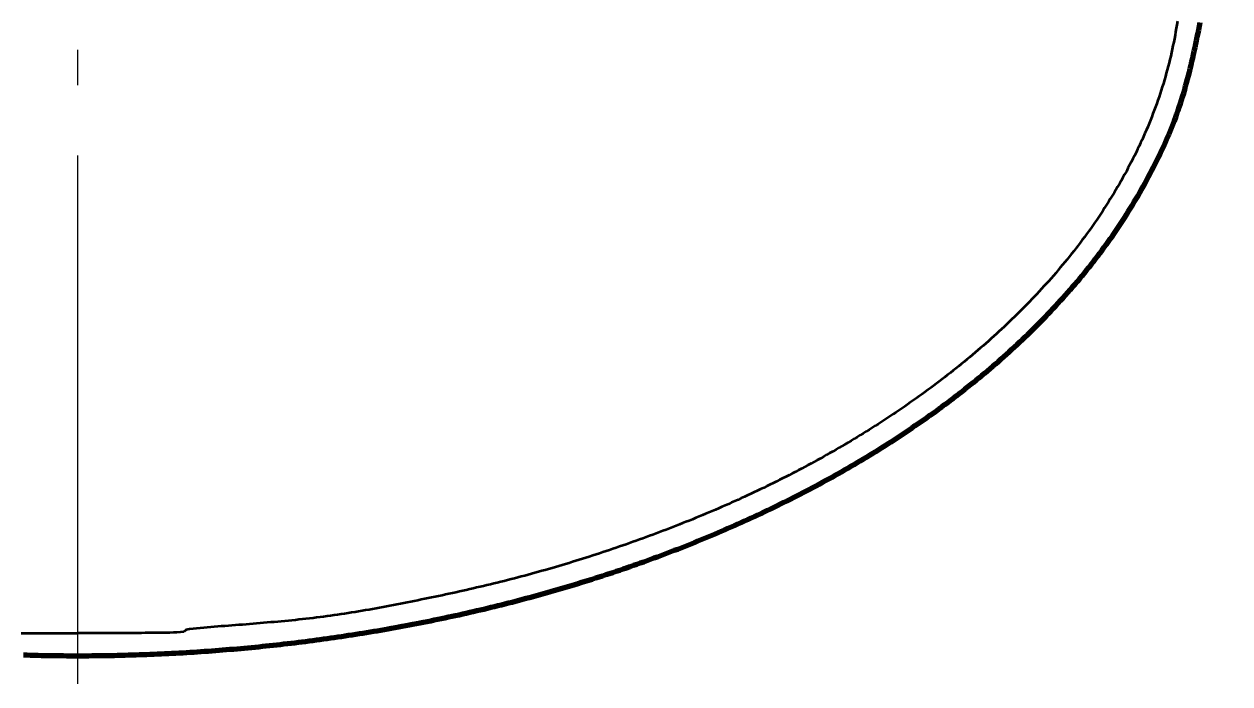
# Model space of a CAD drawing. Header units: millimetres. Extents: x 0 to 1554, y 0 to 420.
# Drawn here: x 118.73 to 152.98, y 155.81 to 174.55 of the extents above; entities that cross this region are included whole.
import ezdxf

# ---------------------------------------------------------------- set-up
doc = ezdxf.new("R2010")
doc.units = ezdxf.units.MM
doc.linetypes.add('IRAM-E-TRAZOS', pattern=[5, 4, -1])
doc.linetypes.add('IRAM-F-TRAZO-PUNTO', pattern=[20, 15, -2, 1, -2])
for name, color, linetype, lineweight in [('01-VISIBLE', 7, 'CONTINUOUS', 70), ('02-OCULTA', 4, 'IRAM-E-TRAZOS', 35), ('03-EJE', 1, 'IRAM-F-TRAZO-PUNTO', 18), ('04-COTA', 3, 'CONTINUOUS', 18)]:
    doc.layers.add(name, color=color, linetype=linetype, lineweight=lineweight)
doc.styles.add('ISO3098', font='isocpeur.ttf')
doc.dimstyles.new('FLAMA-IRAM', dxfattribs={"dimtxt": 3.5, "dimasz": 3.5, "dimexe": 2, "dimexo": 1.5, "dimgap": 1, "dimtad": 1, "dimdec": 1, "dimtxsty": 'ISO3098', "dimblk": 'IRAM_FLECHA', "dimblk1": 'IRAM_FLECHA', "dimblk2": 'IRAM_FLECHA', "dimcen": 2.5, "dimclrd": 256, "dimclre": 256, "dimclrt": 256, "dimazin": 3, "dimtfac": 1, "dimtmove": 0, "dimatfit": 3, "dimlwd": 18, "dimlwe": 18})

# ---------------------------------------------------------------- blocks, each defined once
blk = doc.blocks.new('IRAM_FLECHA')
blk.add_solid([(0, 0), (-1, 0.125), (-1, -0.125)])

msp = doc.modelspace()

# ---------------------------------------------------------------- linework, layer by layer
at = {"layer": '01-VISIBLE'}
for points in [[(120.25, 156.613), (120.353, 156.613), (120.456, 156.614), (120.559, 156.614), (120.662, 156.615), (120.765, 156.616), (120.868, 156.617), (120.971, 156.618), (121.074, 156.62), (121.177, 156.621), (121.28, 156.623), (121.383, 156.625), (121.486, 156.628), (121.589, 156.63), (121.692, 156.633), (121.795, 156.636), (121.898, 156.639), (122.001, 156.643), (122.103, 156.646), (122.206, 156.65), (122.309, 156.654), (122.412, 156.658), (122.515, 156.663), (122.618, 156.667), (122.721, 156.672), (122.824, 156.677), (122.927, 156.682), (123.029, 156.688), (123.132, 156.693), (123.235, 156.699), (123.338, 156.705), (123.441, 156.711), (123.544, 156.718), (123.646, 156.724), (123.749, 156.731), (123.852, 156.738), (123.955, 156.746), (124.057, 156.753), (124.16, 156.761), (124.263, 156.769), (124.365, 156.777), (124.468, 156.785), (124.571, 156.794), (124.673, 156.802), (124.776, 156.811), (124.878, 156.82), (124.981, 156.83), (125.084, 156.839), (125.186, 156.849), (125.289, 156.859), (125.391, 156.869), (125.494, 156.88), (125.596, 156.89), (125.698, 156.901), (125.801, 156.912), (125.903, 156.923), (126.006, 156.935), (126.108, 156.946), (126.21, 156.958), (126.313, 156.97), (126.415, 156.982), (126.517, 156.995), (126.619, 157.008), (126.721, 157.021), (126.824, 157.034), (126.926, 157.047), (127.028, 157.06), (127.13, 157.074), (127.232, 157.088), (127.334, 157.102), (127.436, 157.117), (127.538, 157.131), (127.64, 157.146), (127.742, 157.161), (127.844, 157.176), (127.945, 157.192), (128.047, 157.207), (128.149, 157.223), (128.251, 157.239), (128.352, 157.256), (128.454, 157.272), (128.556, 157.289), (128.657, 157.306), (128.759, 157.323), (128.86, 157.34), (128.962, 157.358), (129.063, 157.376), (129.165, 157.394), (129.266, 157.412), (129.367, 157.43), (129.469, 157.449), (129.57, 157.468), (129.671, 157.487), (129.772, 157.506), (129.873, 157.526), (129.974, 157.546), (130.075, 157.566), (130.176, 157.586), (130.277, 157.606), (130.378, 157.627), (130.479, 157.648), (130.58, 157.669), (130.681, 157.69), (130.781, 157.712), (130.882, 157.733), (130.983, 157.755), (131.083, 157.778), (131.184, 157.8), (131.284, 157.823), (131.385, 157.845), (131.485, 157.868), (131.585, 157.892), (131.686, 157.915), (131.786, 157.939), (131.886, 157.963), (131.986, 157.987), (132.086, 158.012), (132.186, 158.036), (132.286, 158.061), (132.386, 158.086), (132.486, 158.112), (132.586, 158.137), (132.685, 158.163), (132.785, 158.189), (132.885, 158.215), (132.984, 158.242), (133.084, 158.268), (133.183, 158.295), (133.282, 158.323), (133.382, 158.35), (133.481, 158.378), (133.58, 158.406), (133.679, 158.434), (133.778, 158.462), (133.877, 158.491), (133.976, 158.519), (134.075, 158.548), (134.174, 158.578), (134.272, 158.607), (134.371, 158.637), (134.469, 158.667), (134.568, 158.697), (134.666, 158.728), (134.764, 158.758), (134.863, 158.789), (134.961, 158.82), (135.059, 158.852), (135.157, 158.884), (135.255, 158.915), (135.353, 158.948), (135.45, 158.98), (135.548, 159.013), (135.646, 159.045), (135.743, 159.079), (135.841, 159.112), (135.938, 159.146), (136.035, 159.179), (136.133, 159.213), (136.23, 159.248), (136.327, 159.282), (136.424, 159.317), (136.52, 159.352), (136.617, 159.388), (136.714, 159.423), (136.81, 159.459), (136.907, 159.495), (137.003, 159.532), (137.099, 159.568), (137.196, 159.605), (137.292, 159.642), (137.388, 159.68), (137.484, 159.717), (137.579, 159.755), (137.675, 159.793), (137.771, 159.832), (137.866, 159.87), (137.961, 159.909), (138.057, 159.948), (138.152, 159.988), (138.247, 160.027), (138.342, 160.067), (138.437, 160.107), (138.531, 160.148), (138.626, 160.189), (138.72, 160.23), (138.815, 160.271), (138.909, 160.312), (139.003, 160.354), (139.097, 160.396), (139.191, 160.439), (139.285, 160.481), (139.378, 160.524), (139.472, 160.567), (139.565, 160.611), (139.659, 160.654), (139.752, 160.698), (139.845, 160.743), (139.938, 160.787), (140.03, 160.832), (140.123, 160.877), (140.216, 160.922), (140.308, 160.968), (140.4, 161.014), (140.492, 161.06), (140.584, 161.106), (140.676, 161.153), (140.767, 161.2), (140.859, 161.247), (140.95, 161.295), (141.042, 161.343), (141.133, 161.391), (141.223, 161.439), (141.314, 161.488), (141.405, 161.537), (141.495, 161.586), (141.586, 161.636), (141.676, 161.686), (141.766, 161.736), (141.855, 161.786), (141.945, 161.837), (142.034, 161.888), (142.124, 161.939), (142.213, 161.991), (142.302, 162.043), (142.391, 162.095), (142.479, 162.148), (142.568, 162.201), (142.656, 162.254), (142.744, 162.307), (142.832, 162.361), (142.919, 162.415), (143.007, 162.469), (143.094, 162.524), (143.181, 162.579), (143.268, 162.634), (143.355, 162.69), (143.442, 162.745), (143.528, 162.802), (143.614, 162.858), (143.7, 162.915), (143.786, 162.972), (143.871, 163.029), (143.956, 163.087), (144.041, 163.145), (144.126, 163.204), (144.211, 163.262), (144.295, 163.321), (144.38, 163.381), (144.464, 163.44), (144.547, 163.5), (144.631, 163.561), (144.714, 163.621), (144.797, 163.682), (144.88, 163.743), (144.962, 163.805), (145.045, 163.867), (145.127, 163.929), (145.209, 163.992), (145.29, 164.055), (145.371, 164.118), (145.453, 164.181), (145.533, 164.245), (145.614, 164.309), (145.694, 164.374), (145.774, 164.439), (145.854, 164.504), (145.933, 164.57), (146.012, 164.636), (146.091, 164.702), (146.17, 164.768), (146.248, 164.835), (146.326, 164.903), (146.404, 164.97), (146.481, 165.038), (146.558, 165.106), (146.635, 165.175), (146.711, 165.244), (146.788, 165.313), (146.863, 165.383), (146.939, 165.453), (147.014, 165.524), (147.089, 165.594), (147.163, 165.665), (147.238, 165.737), (147.311, 165.809), (147.385, 165.881), (147.458, 165.953), (147.531, 166.026), (147.603, 166.099), (147.675, 166.173), (147.747, 166.247), (147.819, 166.321), (147.89, 166.396), (147.96, 166.471), (148.03, 166.546), (148.1, 166.622), (148.17, 166.698), (148.239, 166.774), (148.308, 166.851), (148.376, 166.928), (148.444, 167.005), (148.511, 167.083), (148.578, 167.161), (148.645, 167.24), (148.711, 167.319), (148.777, 167.398), (148.842, 167.477), (148.907, 167.557), (148.972, 167.638), (149.036, 167.718), (149.1, 167.799), (149.163, 167.881), (149.225, 167.962), (149.287, 168.045), (149.349, 168.127), (149.41, 168.21), (149.471, 168.293), (149.531, 168.377), (149.59, 168.461), (149.65, 168.545), (149.708, 168.63), (149.766, 168.715), (149.824, 168.801), (149.88, 168.886), (149.937, 168.973), (149.993, 169.059), (150.048, 169.146), (150.102, 169.233), (150.157, 169.321), (150.21, 169.409), (150.263, 169.497), (150.316, 169.586), (150.368, 169.675), (150.419, 169.764), (150.47, 169.854), (150.521, 169.943), (150.57, 170.033), (150.62, 170.124), (150.668, 170.215), (150.717, 170.306), (150.764, 170.397), (150.811, 170.489), (150.858, 170.58), (150.904, 170.673), (150.949, 170.765), (150.994, 170.858), (151.038, 170.951), (151.082, 171.044), (151.125, 171.138), (151.167, 171.232), (151.208, 171.326), (151.248, 171.421), (151.288, 171.516), (151.327, 171.611), (151.365, 171.707), (151.402, 171.803), (151.438, 171.9), (151.473, 171.997), (151.507, 172.094), (151.541, 172.191), (151.573, 172.289), (151.604, 172.387), (151.635, 172.485), (151.665, 172.584), (151.693, 172.683), (151.721, 172.782), (151.748, 172.881), (151.775, 172.981), (151.801, 173.081), (151.826, 173.18), (151.851, 173.28), (151.875, 173.381), (151.898, 173.481), (151.922, 173.581), (151.944, 173.682), (151.967, 173.782), (151.988, 173.883), (152.01, 173.984), (152.031, 174.084), (152.052, 174.185), (152.073, 174.286), (152.093, 174.387), (152.113, 174.488), (152.133, 174.589)], [(118.705, 156.636), (118.808, 156.633), (118.911, 156.631), (119.014, 156.628), (119.117, 156.626), (119.22, 156.623), (119.323, 156.622), (119.426, 156.62), (119.529, 156.618), (119.632, 156.617), (119.735, 156.616), (119.838, 156.615), (119.941, 156.614), (120.044, 156.614), (120.147, 156.613), (120.25, 156.613)]]:
    msp.add_lwpolyline(points, dxfattribs=at)
at = {"layer": '02-OCULTA'}
for points in [[(151.485, 174.629), (151.47, 174.529), (151.454, 174.43), (151.437, 174.331), (151.419, 174.232), (151.401, 174.133), (151.381, 174.034), (151.361, 173.936), (151.34, 173.837), (151.319, 173.739), (151.296, 173.641), (151.273, 173.543), (151.248, 173.445), (151.224, 173.348), (151.198, 173.251), (151.171, 173.154), (151.144, 173.057), (151.116, 172.96), (151.087, 172.864), (151.057, 172.768), (151.027, 172.672), (150.996, 172.576), (150.964, 172.48), (150.931, 172.385), (150.898, 172.29), (150.864, 172.196), (150.829, 172.101), (150.793, 172.007), (150.757, 171.913), (150.72, 171.82), (150.682, 171.727), (150.644, 171.634), (150.605, 171.541), (150.565, 171.449), (150.525, 171.356), (150.483, 171.265), (150.441, 171.173), (150.399, 171.082), (150.356, 170.991), (150.312, 170.901), (150.268, 170.81), (150.222, 170.72), (150.177, 170.631), (150.13, 170.541), (150.083, 170.452), (150.036, 170.364), (149.988, 170.275), (149.939, 170.188), (149.889, 170.1), (149.839, 170.013), (149.789, 169.926), (149.738, 169.839), (149.686, 169.753), (149.634, 169.667), (149.581, 169.581), (149.527, 169.496), (149.473, 169.411), (149.419, 169.326), (149.364, 169.242), (149.308, 169.158), (149.252, 169.075), (149.196, 168.991), (149.138, 168.909), (149.081, 168.826), (149.023, 168.744), (148.964, 168.662), (148.905, 168.581), (148.845, 168.5), (148.785, 168.419), (148.725, 168.339), (148.664, 168.259), (148.602, 168.179), (148.54, 168.1), (148.478, 168.021), (148.415, 167.942), (148.352, 167.864), (148.288, 167.786), (148.224, 167.709), (148.159, 167.632), (148.094, 167.555), (148.029, 167.479), (147.963, 167.403), (147.896, 167.327), (147.83, 167.251), (147.763, 167.176), (147.695, 167.102), (147.627, 167.028), (147.559, 166.954), (147.491, 166.88), (147.422, 166.807), (147.352, 166.734), (147.282, 166.661), (147.212, 166.589), (147.142, 166.517), (147.071, 166.446), (147, 166.375), (146.928, 166.304), (146.856, 166.234), (146.784, 166.164), (146.712, 166.094), (146.639, 166.024), (146.566, 165.955), (146.492, 165.887), (146.418, 165.818), (146.344, 165.75), (146.27, 165.683), (146.195, 165.615), (146.12, 165.548), (146.044, 165.482), (145.969, 165.416), (145.893, 165.35), (145.817, 165.284), (145.74, 165.219), (145.663, 165.154), (145.586, 165.089), (145.509, 165.025), (145.431, 164.961), (145.353, 164.897), (145.275, 164.834), (145.196, 164.771), (145.118, 164.708), (145.039, 164.646), (144.959, 164.584), (144.88, 164.522), (144.8, 164.461), (144.72, 164.4), (144.64, 164.34), (144.559, 164.279), (144.478, 164.219), (144.397, 164.159), (144.316, 164.1), (144.235, 164.041), (144.153, 163.982), (144.071, 163.924), (143.989, 163.866), (143.907, 163.808), (143.824, 163.75), (143.741, 163.693), (143.658, 163.636), (143.575, 163.58), (143.492, 163.523), (143.408, 163.468), (143.324, 163.412), (143.24, 163.357), (143.156, 163.302), (143.072, 163.247), (142.987, 163.192), (142.902, 163.138), (142.817, 163.084), (142.732, 163.031), (142.647, 162.978), (142.561, 162.925), (142.475, 162.872), (142.389, 162.82), (142.303, 162.768), (142.217, 162.716), (142.13, 162.665), (142.044, 162.614), (141.957, 162.563), (141.87, 162.512), (141.783, 162.462), (141.695, 162.412), (141.608, 162.362), (141.52, 162.313), (141.433, 162.264), (141.345, 162.215), (141.256, 162.166), (141.168, 162.118), (141.08, 162.07), (140.991, 162.022), (140.902, 161.975), (140.814, 161.928), (140.725, 161.881), (140.635, 161.834), (140.546, 161.788), (140.457, 161.742), (140.367, 161.696), (140.277, 161.651), (140.187, 161.605), (140.097, 161.561), (140.007, 161.516), (139.917, 161.471), (139.826, 161.427), (139.736, 161.383), (139.645, 161.34), (139.554, 161.296), (139.464, 161.253), (139.372, 161.211), (139.281, 161.168), (139.19, 161.126), (139.099, 161.084), (139.007, 161.042), (138.915, 161.001), (138.824, 160.959), (138.732, 160.918), (138.64, 160.878), (138.548, 160.837), (138.455, 160.797), (138.363, 160.757), (138.27, 160.718), (138.178, 160.678), (138.085, 160.639), (137.992, 160.6), (137.899, 160.562), (137.806, 160.523), (137.713, 160.485), (137.62, 160.447), (137.527, 160.41), (137.433, 160.372), (137.34, 160.335), (137.246, 160.299), (137.152, 160.262), (137.059, 160.226), (136.965, 160.19), (136.871, 160.154), (136.777, 160.118), (136.682, 160.083), (136.588, 160.048), (136.494, 160.013), (136.399, 159.978), (136.305, 159.944), (136.21, 159.91), (136.115, 159.876), (136.021, 159.842), (135.926, 159.808), (135.831, 159.775), (135.736, 159.742), (135.641, 159.709), (135.545, 159.677), (135.45, 159.645), (135.355, 159.612), (135.259, 159.581), (135.164, 159.549), (135.068, 159.518), (134.973, 159.486), (134.877, 159.455), (134.781, 159.425), (134.685, 159.394), (134.589, 159.364), (134.493, 159.334), (134.397, 159.304), (134.301, 159.274), (134.205, 159.245), (134.108, 159.216), (134.012, 159.187), (133.916, 159.158), (133.819, 159.13), (133.722, 159.102), (133.626, 159.074), (133.529, 159.046), (133.432, 159.019), (133.335, 158.992), (133.238, 158.965), (133.141, 158.938), (133.044, 158.911), (132.947, 158.885), (132.85, 158.859), (132.753, 158.834), (132.655, 158.808), (132.558, 158.783), (132.46, 158.758), (132.363, 158.733), (132.265, 158.709), (132.168, 158.685), (132.07, 158.661), (131.972, 158.637), (131.874, 158.614), (131.776, 158.591), (131.678, 158.568), (131.58, 158.545), (131.482, 158.522), (131.384, 158.5), (131.286, 158.478), (131.188, 158.456), (131.09, 158.434), (130.992, 158.412), (130.893, 158.391), (130.795, 158.369), (130.697, 158.348), (130.598, 158.327), (130.5, 158.307), (130.401, 158.286), (130.303, 158.265), (130.204, 158.245), (130.106, 158.225), (130.007, 158.205), (129.908, 158.185), (129.81, 158.165), (129.711, 158.145), (129.612, 158.126), (129.514, 158.106), (129.415, 158.087), (129.316, 158.067), (129.217, 158.048), (129.119, 158.029), (129.02, 158.01), (128.921, 157.992), (128.822, 157.973), (128.723, 157.955), (128.624, 157.937), (128.525, 157.919), (128.426, 157.902), (128.327, 157.885), (128.228, 157.868), (128.128, 157.851), (128.029, 157.835), (127.93, 157.819), (127.83, 157.804), (127.731, 157.789), (127.631, 157.774), (127.532, 157.76), (127.432, 157.746), (127.332, 157.732), (127.233, 157.719), (127.133, 157.706), (127.033, 157.694), (126.933, 157.682), (126.833, 157.67), (126.733, 157.659), (126.633, 157.648), (126.533, 157.637), (126.433, 157.626), (126.333, 157.616), (126.233, 157.606), (126.133, 157.597), (126.033, 157.587), (125.932, 157.578), (125.832, 157.569), (125.732, 157.561), (125.632, 157.552), (125.531, 157.543), (125.431, 157.535), (125.331, 157.527), (125.231, 157.519), (125.13, 157.51), (125.03, 157.502), (124.93, 157.494), (124.829, 157.486), (124.729, 157.478), (124.629, 157.471), (124.529, 157.463), (124.428, 157.455), (124.328, 157.447), (124.228, 157.439), (124.127, 157.43), (124.027, 157.422), (123.927, 157.414), (123.827, 157.405), (123.726, 157.395), (123.626, 157.386), (123.526, 157.375), (123.426, 157.363), (123.327, 157.346), (123.267, 157.29), (123.167, 157.277), (123.067, 157.272), (122.966, 157.268), (122.866, 157.266), (122.765, 157.264), (122.665, 157.262), (122.564, 157.261), (122.463, 157.26), (122.363, 157.259), (122.262, 157.258), (122.162, 157.258), (122.061, 157.257), (121.96, 157.256), (121.86, 157.256), (121.759, 157.255), (121.659, 157.255), (121.558, 157.255), (121.457, 157.254), (121.357, 157.254), (121.256, 157.254), (121.156, 157.254), (121.055, 157.254), (120.954, 157.253), (120.854, 157.253), (120.753, 157.253), (120.652, 157.253), (120.552, 157.253), (120.451, 157.253), (120.351, 157.253), (120.25, 157.253)], [(118.64, 157.256), (118.741, 157.255), (118.841, 157.255), (118.942, 157.255), (119.043, 157.254), (119.143, 157.254), (119.244, 157.254), (119.344, 157.254), (119.445, 157.254), (119.546, 157.253), (119.646, 157.253), (119.747, 157.253), (119.848, 157.253), (119.948, 157.253), (120.049, 157.253), (120.149, 157.253), (120.25, 157.253)]]:
    msp.add_lwpolyline(points, dxfattribs=at)
at = {"layer": '03-EJE'}
msp.add_line((120.25, 155.813), (120.25, 334.187), dxfattribs=at)

# ---------------------------------------------------------------- dimensions: what is measured, and where the dimension line sits
at = {"layer": '04-COTA'}
msp.add_linear_dim(base=(164.25, 156.613), p1=(152.25, 156.613), p2=(152.25, 177.613), angle=90, text='<>±0,5', dimstyle='FLAMA-IRAM', override={"dimlfac": 5}, dxfattribs=at).render()

doc.saveas('drawing.dxf')
